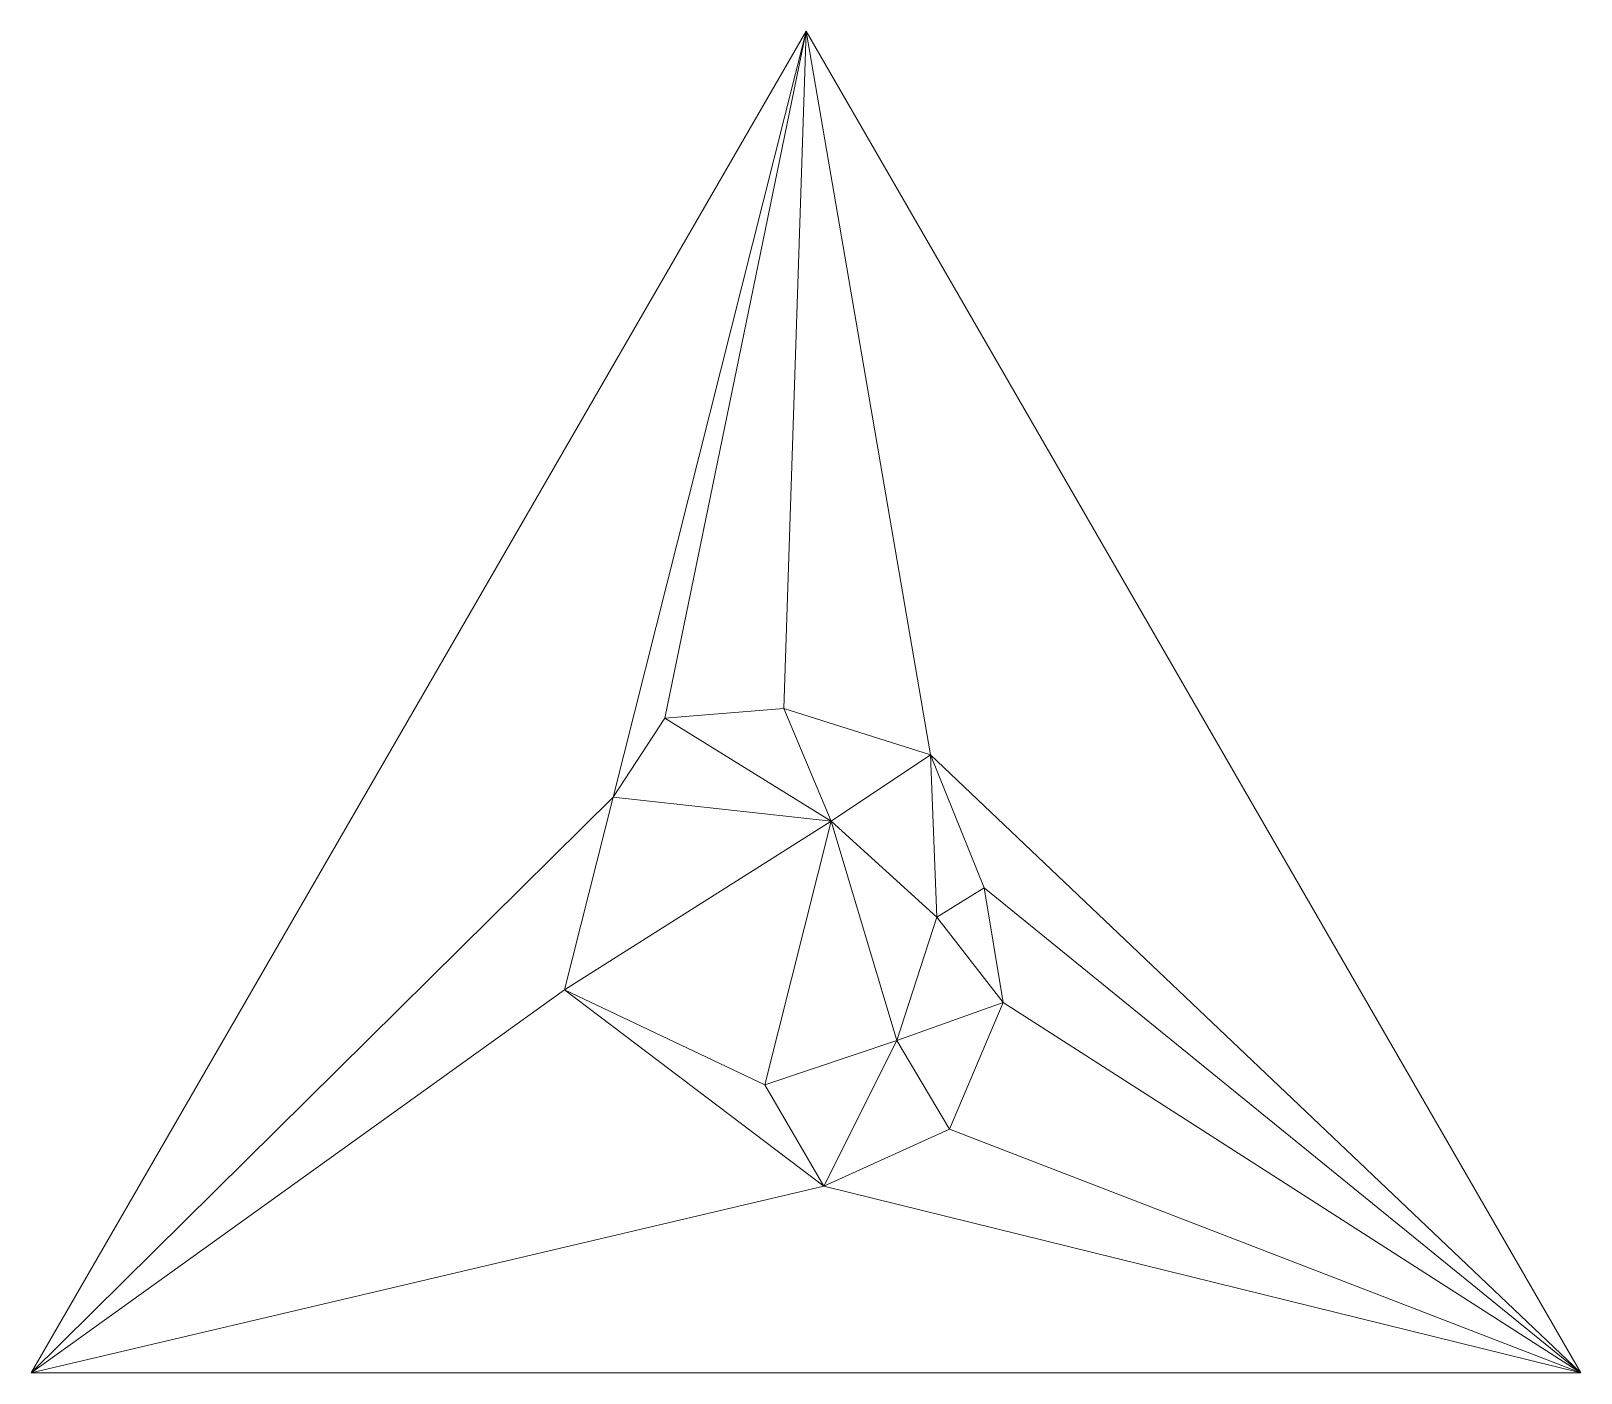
# Model space of a CAD drawing. Extents: x 0.2 to 15.8, y 1.2 to 14.8.
import ezdxf

# ---------------------------------------------------------------- set-up
doc = ezdxf.new("R2010")
doc.units = 0
doc.header["$MEASUREMENT"] = 0

# ---------------------------------------------------------------- blocks, each defined once
blk = doc.blocks.new('block 2')
at = {"color": 7, "lineweight": 5, "true_color": 0xffffff}
for points in [[(7.584, 4.124), (8.256, 6.793)], [(8.256, 6.793), (8.918, 4.573)], [(7.584, 4.124), (8.918, 4.573)], [(8.918, 4.573), (8.918, 4.573)]]:
    blk.add_lwpolyline(points, dxfattribs=at)
blk = doc.blocks.new('block 3')
at = {"color": 7, "lineweight": 5, "true_color": 0xffffff}
for points in [[(8.256, 6.793), (5.556, 5.085)], [(7.584, 4.124), (8.256, 6.793)], [(7.584, 4.124), (5.556, 5.085)], [(5.556, 5.085), (5.556, 5.085)]]:
    blk.add_lwpolyline(points, dxfattribs=at)
blk = doc.blocks.new('block 4')
at = {"color": 7, "lineweight": 5, "true_color": 0xffffff}
for points in [[(7.584, 4.124), (5.556, 5.085)], [(5.556, 5.085), (8.181, 3.1)], [(7.584, 4.124), (8.181, 3.1)], [(8.181, 3.1), (8.181, 3.1)]]:
    blk.add_lwpolyline(points, dxfattribs=at)
blk = doc.blocks.new('block 5')
at = {"color": 7, "lineweight": 5, "true_color": 0xffffff}
for points in [[(0.157, 1.208), (6.047, 7.038)], [(6.047, 7.038), (5.556, 5.085)], [(0.157, 1.208), (5.556, 5.085)], [(5.556, 5.085), (5.556, 5.085)]]:
    blk.add_lwpolyline(points, dxfattribs=at)
blk = doc.blocks.new('block 6')
at = {"color": 7, "lineweight": 5, "true_color": 0xffffff}
for points in [[(0.157, 1.208), (5.556, 5.085)], [(5.556, 5.085), (8.181, 3.1)], [(0.157, 1.208), (8.181, 3.1)], [(8.181, 3.1), (8.181, 3.1)]]:
    blk.add_lwpolyline(points, dxfattribs=at)
blk = doc.blocks.new('block 7')
at = {"color": 7, "lineweight": 5, "true_color": 0xffffff}
for points in [[(8.918, 4.573), (7.584, 4.124)], [(8.918, 4.573), (8.181, 3.1)], [(7.584, 4.124), (8.181, 3.1)], [(8.181, 3.1), (8.181, 3.1)]]:
    blk.add_lwpolyline(points, dxfattribs=at)
blk = doc.blocks.new('block 8')
at = {"color": 7, "lineweight": 5, "true_color": 0xffffff}
for points in [[(8.181, 3.1), (0.157, 1.208)], [(8.181, 3.1), (15.843, 1.208)], [(0.157, 1.208), (15.843, 1.208)], [(15.843, 1.208), (15.843, 1.208)]]:
    blk.add_lwpolyline(points, dxfattribs=at)
blk = doc.blocks.new('block 9')
at = {"color": 7, "lineweight": 5, "true_color": 0xffffff}
for points in [[(9.452, 3.676), (8.181, 3.1)], [(9.452, 3.676), (15.843, 1.208)], [(8.181, 3.1), (15.843, 1.208)], [(15.843, 1.208), (15.843, 1.208)]]:
    blk.add_lwpolyline(points, dxfattribs=at)
blk = doc.blocks.new('block 10')
at = {"color": 7, "lineweight": 5, "true_color": 0xffffff}
for points in [[(8.181, 3.1), (8.918, 4.573)], [(9.452, 3.676), (8.918, 4.573)], [(8.918, 4.573), (8.918, 4.573)], [(9.452, 3.676), (8.181, 3.1)]]:
    blk.add_lwpolyline(points, dxfattribs=at)
blk = doc.blocks.new('block 11')
at = {"color": 7, "lineweight": 5, "true_color": 0xffffff}
for points in [[(8.918, 4.573), (9.996, 4.957)], [(9.452, 3.676), (9.996, 4.957)], [(9.996, 4.957), (9.996, 4.957)], [(9.452, 3.676), (8.918, 4.573)]]:
    blk.add_lwpolyline(points, dxfattribs=at)
blk = doc.blocks.new('block 12')
at = {"color": 7, "lineweight": 5, "true_color": 0xffffff}
for points in [[(9.996, 4.957), (9.452, 3.676)], [(9.996, 4.957), (15.843, 1.208)], [(9.452, 3.676), (15.843, 1.208)], [(15.843, 1.208), (15.843, 1.208)]]:
    blk.add_lwpolyline(points, dxfattribs=at)
blk = doc.blocks.new('block 13')
at = {"color": 7, "lineweight": 5, "true_color": 0xffffff}
for points in [[(8.918, 4.573), (9.323, 5.821)], [(9.996, 4.957), (9.323, 5.821)], [(9.323, 5.821), (9.323, 5.821)], [(9.996, 4.957), (8.918, 4.573)]]:
    blk.add_lwpolyline(points, dxfattribs=at)
blk = doc.blocks.new('block 14')
at = {"color": 7, "lineweight": 5, "true_color": 0xffffff}
for points in [[(8.256, 6.793), (8.918, 4.573)], [(8.256, 6.793), (9.323, 5.821)], [(8.918, 4.573), (9.323, 5.821)], [(9.323, 5.821), (9.323, 5.821)]]:
    blk.add_lwpolyline(points, dxfattribs=at)
blk = doc.blocks.new('block 15')
at = {"color": 7, "lineweight": 5, "true_color": 0xffffff}
for points in [[(9.804, 6.12), (9.323, 5.821)], [(9.804, 6.12), (9.996, 4.957)], [(9.996, 4.957), (9.323, 5.821)], [(9.323, 5.821), (9.323, 5.821)]]:
    blk.add_lwpolyline(points, dxfattribs=at)
blk = doc.blocks.new('block 16')
at = {"color": 7, "lineweight": 5, "true_color": 0xffffff}
for points in [[(9.804, 6.12), (9.259, 7.465)], [(9.323, 5.821), (9.259, 7.465)], [(9.259, 7.465), (9.259, 7.465)], [(9.804, 6.12), (9.323, 5.821)]]:
    blk.add_lwpolyline(points, dxfattribs=at)
blk = doc.blocks.new('block 17')
at = {"color": 7, "lineweight": 5, "true_color": 0xffffff}
for points in [[(9.804, 6.12), (9.996, 4.957)], [(9.804, 6.12), (15.843, 1.208)], [(9.996, 4.957), (15.843, 1.208)], [(15.843, 1.208), (15.843, 1.208)]]:
    blk.add_lwpolyline(points, dxfattribs=at)
blk = doc.blocks.new('block 18')
at = {"color": 7, "lineweight": 5, "true_color": 0xffffff}
for points in [[(9.804, 6.12), (9.259, 7.465)], [(15.843, 1.208), (9.259, 7.465)], [(9.259, 7.465), (9.259, 7.465)], [(9.804, 6.12), (15.843, 1.208)]]:
    blk.add_lwpolyline(points, dxfattribs=at)
blk = doc.blocks.new('block 19')
at = {"color": 7, "lineweight": 5, "true_color": 0xffffff}
for points in [[(9.259, 7.465), (8, 14.792)], [(15.843, 1.208), (8, 14.792)], [(8, 14.792), (8, 14.792)], [(9.259, 7.465), (15.843, 1.208)]]:
    blk.add_lwpolyline(points, dxfattribs=at)
blk = doc.blocks.new('block 20')
at = {"color": 7, "lineweight": 5, "true_color": 0xffffff}
for points in [[(9.259, 7.465), (8.256, 6.793)], [(9.259, 7.465), (9.323, 5.821)], [(9.323, 5.821), (8.256, 6.793)], [(8.256, 6.793), (8.256, 6.793)]]:
    blk.add_lwpolyline(points, dxfattribs=at)
blk = doc.blocks.new('block 21')
at = {"color": 7, "lineweight": 5, "true_color": 0xffffff}
for points in [[(8, 14.792), (0.157, 1.208)], [(8, 14.792), (6.047, 7.038)], [(0.157, 1.208), (6.047, 7.038)], [(6.047, 7.038), (6.047, 7.038)]]:
    blk.add_lwpolyline(points, dxfattribs=at)
blk = doc.blocks.new('block 22')
at = {"color": 7, "lineweight": 5, "true_color": 0xffffff}
for points in [[(8, 14.792), (6.047, 7.038)], [(8, 14.792), (6.57, 7.838)], [(6.047, 7.038), (6.57, 7.838)], [(6.57, 7.838), (6.57, 7.838)]]:
    blk.add_lwpolyline(points, dxfattribs=at)
blk = doc.blocks.new('block 23')
at = {"color": 7, "lineweight": 5, "true_color": 0xffffff}
for points in [[(7.776, 7.935), (8, 14.792)], [(9.259, 7.465), (8, 14.792)], [(8, 14.792), (8, 14.792)], [(7.776, 7.935), (9.259, 7.465)]]:
    blk.add_lwpolyline(points, dxfattribs=at)
blk = doc.blocks.new('block 24')
at = {"color": 7, "lineweight": 5, "true_color": 0xffffff}
for points in [[(8, 14.792), (6.57, 7.838)], [(7.776, 7.935), (8, 14.792)], [(7.776, 7.935), (6.57, 7.838)], [(6.57, 7.838), (6.57, 7.838)]]:
    blk.add_lwpolyline(points, dxfattribs=at)
blk = doc.blocks.new('block 25')
at = {"color": 7, "lineweight": 5, "true_color": 0xffffff}
for points in [[(6.047, 7.038), (5.556, 5.085)], [(6.047, 7.038), (8.256, 6.793)], [(5.556, 5.085), (8.256, 6.793)], [(8.256, 6.793), (8.256, 6.793)]]:
    blk.add_lwpolyline(points, dxfattribs=at)
blk = doc.blocks.new('block 26')
at = {"color": 7, "lineweight": 5, "true_color": 0xffffff}
for points in [[(6.047, 7.038), (6.57, 7.838)], [(8.256, 6.793), (6.57, 7.838)], [(6.57, 7.838), (6.57, 7.838)], [(6.047, 7.038), (8.256, 6.793)]]:
    blk.add_lwpolyline(points, dxfattribs=at)
blk = doc.blocks.new('block 27')
at = {"color": 7, "lineweight": 5, "true_color": 0xffffff}
for points in [[(7.776, 7.935), (9.259, 7.465)], [(7.776, 7.935), (8.256, 6.793)], [(9.259, 7.465), (8.256, 6.793)], [(8.256, 6.793), (8.256, 6.793)]]:
    blk.add_lwpolyline(points, dxfattribs=at)
blk = doc.blocks.new('block 28')
at = {"color": 7, "lineweight": 5, "true_color": 0xffffff}
for points in [[(7.776, 7.935), (6.57, 7.838)], [(7.776, 7.935), (8.256, 6.793)], [(8.256, 6.793), (6.57, 7.838)], [(6.57, 7.838), (6.57, 7.838)]]:
    blk.add_lwpolyline(points, dxfattribs=at)

msp = doc.modelspace()

# ---------------------------------------------------------------- block references
for name in ['block 21', 'block 22', 'block 24', 'block 23', 'block 19', 'block 28', 'block 27', 'block 26', 'block 20', 'block 16', 'block 18', 'block 5', 'block 25', 'block 3', 'block 2', 'block 14', 'block 15', 'block 17', 'block 13', 'block 6', 'block 4', 'block 11', 'block 12', 'block 7', 'block 10', 'block 9', 'block 8']:
    msp.add_blockref(name, (0, 0))

doc.saveas('drawing.dxf')
